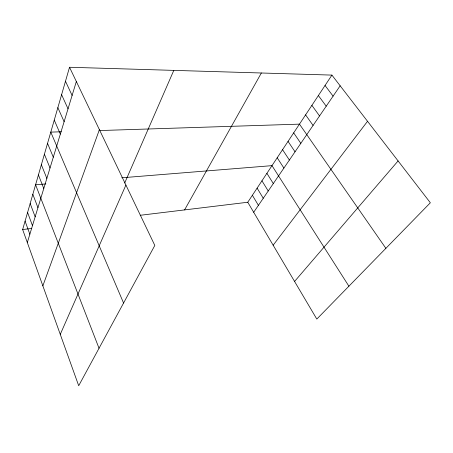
<?xml version="1.0" encoding="UTF-8"?>
<svg xmlns="http://www.w3.org/2000/svg" width="453" height="453" viewBox="0 0 453 453"><rect width="100%" height="100%" fill="white"/><g stroke="black" fill="none" stroke-linecap="round" stroke-linejoin="round"><path stroke-width="0.68" d="M69.524 67.265L154.813 245.435L78.703 385.735L22.65 229.541L69.524 67.265L331.913 75.102L430.35 202.774L316.811 319.076L247.763 202.248L331.913 75.102M27.322 242.559L76.342 81.517M42.859 285.86L99.4 129.677M124.677 183.035L173.805 70.379M60.266 334.365L125.911 185.056M184.586 209.909L261.358 72.995M253.686 212.264L340.158 85.798M273.153 245.203L367.525 121.296M294.569 281.443L398.091 160.934M22.65 229.541L31.755 228.437M140.209 215.288L247.763 202.248M45.855 183.929L35.583 184.762L99.026 348.266M121.761 177.791L271.993 165.645L348.906 286.2M61.348 131.783L50.787 132.123L123.567 303.029M99.133 130.572L299.467 124.133L385.877 248.329M325.044 85.481L333.085 96.144M318.374 95.56L326.217 106.183M311.89 105.356L319.552 115.94M305.594 114.875L313.068 125.413M293.68 132.871L300.82 143.329M288.046 141.387L295.033 151.795M282.553 149.683L289.393 160.045M277.208 157.763L283.895 168.08M266.908 173.329L273.323 183.544M261.942 180.821L268.227 190.99M257.106 188.137L263.261 198.255M252.378 195.277L258.414 205.345M65.481 81.246L72.106 95.441M61.597 94.694L68.035 108.822M57.859 107.638L64.116 121.693M54.258 120.107L60.34 134.088M47.537 143.375L53.307 157.197M44.4 154.246L50.023 167.989M41.365 164.756L46.852 178.414M38.426 174.926L43.782 188.488M32.831 194.286L37.944 207.672M30.17 203.51L35.158 216.811M27.582 212.457L32.469 225.662M25.079 221.126L29.853 234.241"/></g></svg>
